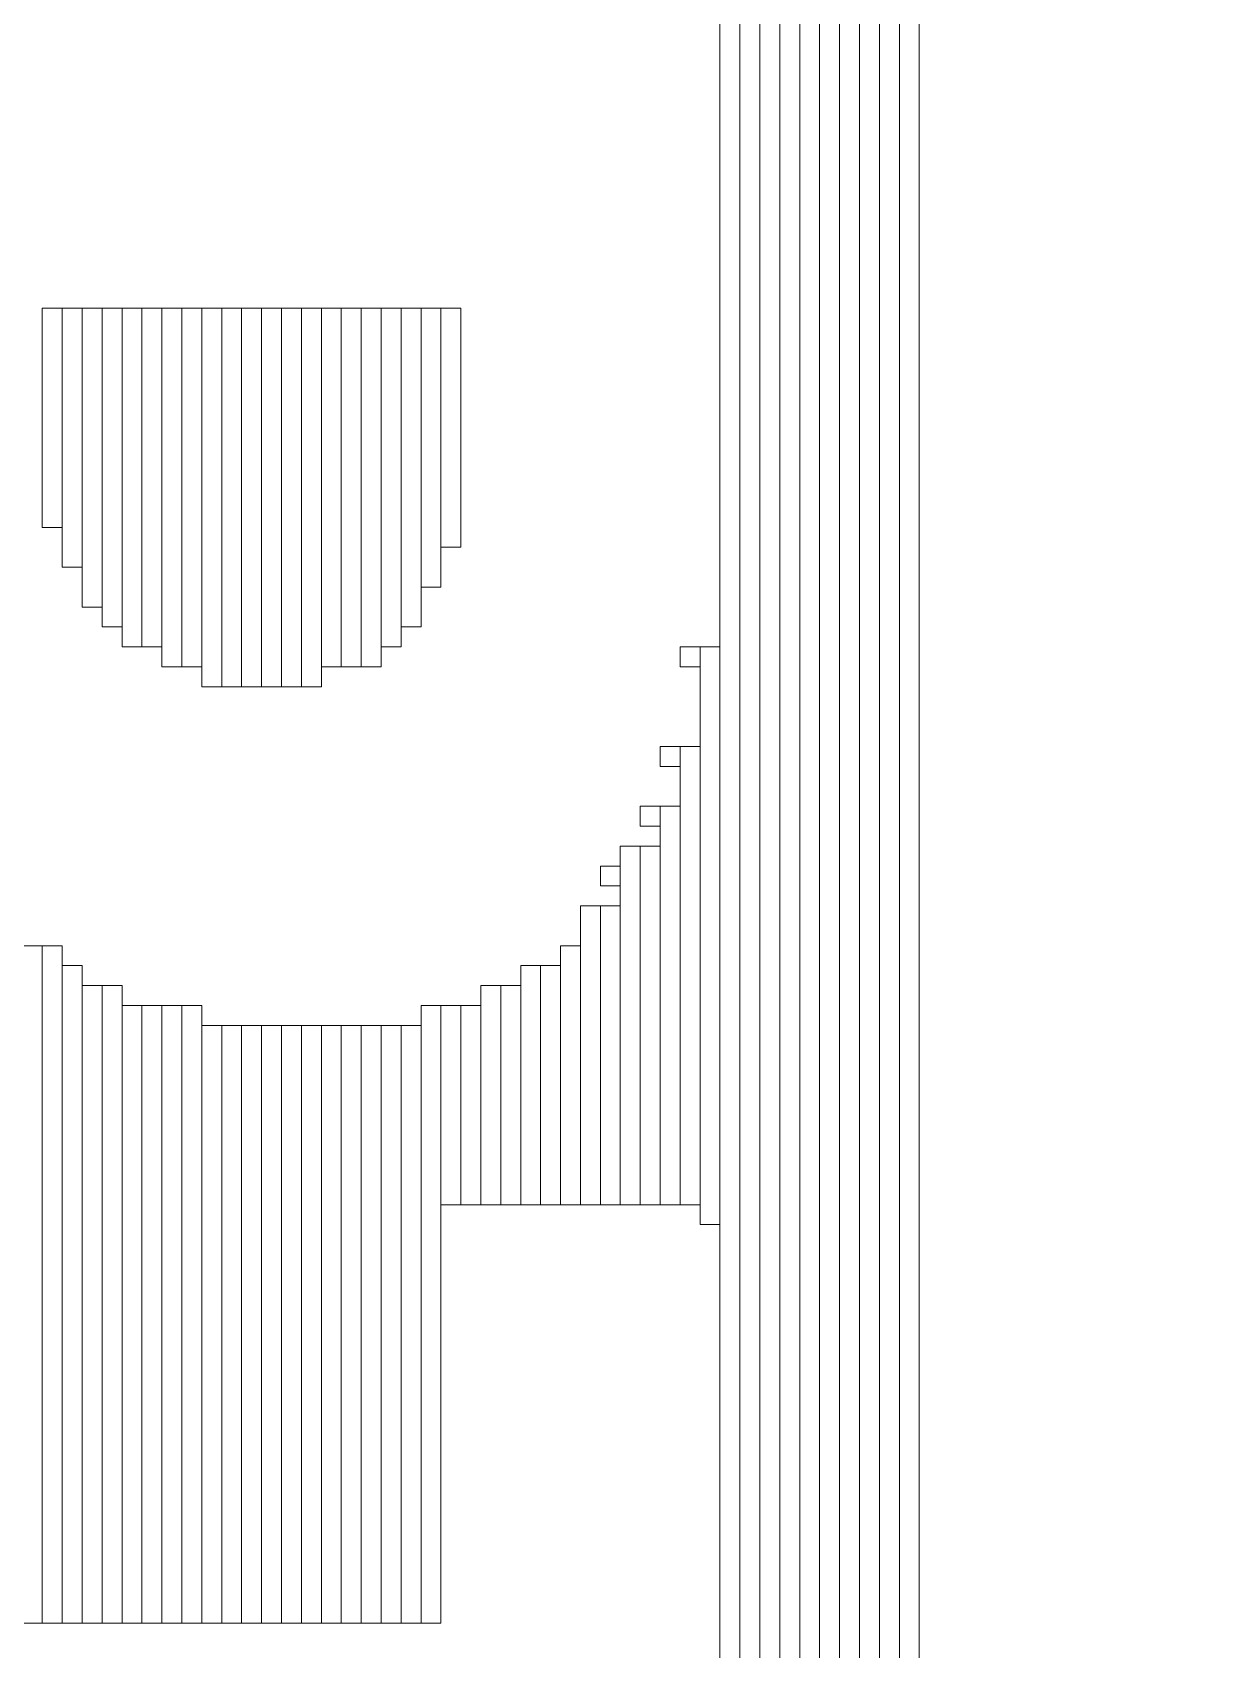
# Model space of a CAD drawing. Header units: millimetres. Extents: x -86 to 67, y -55 to 52.
# Drawn here: x -10.103 to -8.599, y 28.044 to 30.106 of the extents above; entities that cross this region are included whole.
import ezdxf

# ---------------------------------------------------------------- set-up
doc = ezdxf.new("R2010")
doc.units = ezdxf.units.MM
doc.header["$MEASUREMENT"] = 0
doc.layers.add('BG_OUTLINE', color=7, linetype='Continuous')
doc.layers.add('MA_PEN3', color=7, linetype='Continuous')

msp = doc.modelspace()

# ---------------------------------------------------------------- linework, layer by layer
at = {"layer": 'BG_OUTLINE', "color": 3, "lineweight": 9}
msp.add_open_spline([(-60.0926, 34.7331), (-60.0926, 34.7331), (63.7724, 34.7331), (63.7724, 34.7331), (63.7724, 34.7331), (64.585, 34.7336), (65.3646, 34.4113), (65.9396, 33.837), (65.9396, 33.837), (66.5146, 33.2627), (66.8379, 32.4797), (66.8384, 31.667), (66.8384, 31.667), (66.8384, 31.667), (66.8412, -52.28), (66.8412, -52.28), (66.8412, -52.28), (66.8412, -52.28), (66.8384, -52.1933), (66.8384, -52.1933), (66.8384, -52.1933), (66.8389, -53.006), (66.5166, -53.7856), (65.9424, -54.3606), (65.9424, -54.3606), (65.3681, -54.9356), (64.585, -55.2589), (63.7724, -55.2594), (63.7724, -55.2594), (63.7724, -55.2594), (-60.1869, -55.2594), (-60.1869, -55.2594), (-60.1869, -55.2594), (-60.1869, -55.2594), (-60.0853, -55.2518), (-60.0853, -55.2518), (-60.0853, -55.2518), (-60.8979, -55.2523), (-61.6775, -54.9299), (-62.2525, -54.3557), (-62.2525, -54.3557), (-62.8275, -53.7814), (-63.1508, -52.9984), (-63.1513, -52.1857), (-63.1513, -52.1857), (-63.1513, -52.1857), (-63.1587, 31.667), (-63.1587, 31.667), (-63.1587, 31.667), (-63.1592, 32.4797), (-62.8369, 33.2593), (-62.2626, 33.8343), (-62.2626, 33.8343), (-61.6883, 34.4093), (-60.9053, 34.7326), (-60.0926, 34.7331)], degree=3, knots=[0, 0, 0, 0, 0.071429, 0.071429, 0.071429, 0.071429, 0.142857, 0.142857, 0.142857, 0.142857, 0.214286, 0.214286, 0.214286, 0.214286, 0.285714, 0.285714, 0.285714, 0.285714, 0.357143, 0.357143, 0.357143, 0.357143, 0.428571, 0.428571, 0.428571, 0.428571, 0.5, 0.5, 0.5, 0.5, 0.571429, 0.571429, 0.571429, 0.571429, 0.642857, 0.642857, 0.642857, 0.642857, 0.714286, 0.714286, 0.714286, 0.714286, 0.785714, 0.785714, 0.785714, 0.785714, 0.857143, 0.857143, 0.857143, 0.857143, 0.928571, 0.928571, 0.928571, 0.928571, 1, 1, 1, 1], dxfattribs=at)
at = {"layer": 'MA_PEN3', "color": 5, "lineweight": 9}
for points in [[(-9.2269, 34.3772), (-9.2269, 34.3772), (-9.2015, 34.3772), (-9.2015, 34.3772), (-9.2015, 34.3772), (-9.2015, 34.3772), (-9.2015, 26.8588), (-9.2015, 26.8588), (-9.2015, 26.8588), (-9.2015, 26.8588), (-9.2269, 26.8588), (-9.2269, 26.8588), (-9.2269, 26.8588), (-9.2269, 26.8588), (-9.2269, 34.3772), (-9.2269, 34.3772)], [(-9.2015, 34.3772), (-9.2015, 34.3772), (-9.1761, 34.3772), (-9.1761, 34.3772), (-9.1761, 34.3772), (-9.1761, 34.3772), (-9.1761, 26.8588), (-9.1761, 26.8588), (-9.1761, 26.8588), (-9.1761, 26.8588), (-9.2015, 26.8588), (-9.2015, 26.8588), (-9.2015, 26.8588), (-9.2015, 26.8588), (-9.2015, 34.3772), (-9.2015, 34.3772)], [(-9.1761, 34.3772), (-9.1761, 34.3772), (-9.1507, 34.3772), (-9.1507, 34.3772), (-9.1507, 34.3772), (-9.1507, 34.3772), (-9.1507, 26.8588), (-9.1507, 26.8588), (-9.1507, 26.8588), (-9.1507, 26.8588), (-9.1761, 26.8588), (-9.1761, 26.8588), (-9.1761, 26.8588), (-9.1761, 26.8588), (-9.1761, 34.3772), (-9.1761, 34.3772)], [(-9.1507, 34.3772), (-9.1507, 34.3772), (-9.1253, 34.3772), (-9.1253, 34.3772), (-9.1253, 34.3772), (-9.1253, 34.3772), (-9.1253, 26.8588), (-9.1253, 26.8588), (-9.1253, 26.8588), (-9.1253, 26.8588), (-9.1507, 26.8588), (-9.1507, 26.8588), (-9.1507, 26.8588), (-9.1507, 26.8588), (-9.1507, 34.3772), (-9.1507, 34.3772)], [(-9.1253, 34.3772), (-9.1253, 34.3772), (-9.0999, 34.3772), (-9.0999, 34.3772), (-9.0999, 34.3772), (-9.0999, 34.3772), (-9.0999, 26.8588), (-9.0999, 26.8588), (-9.0999, 26.8588), (-9.0999, 26.8588), (-9.1253, 26.8588), (-9.1253, 26.8588), (-9.1253, 26.8588), (-9.1253, 26.8588), (-9.1253, 34.3772), (-9.1253, 34.3772)], [(-9.0999, 34.3772), (-9.0999, 34.3772), (-9.0745, 34.3772), (-9.0745, 34.3772), (-9.0745, 34.3772), (-9.0745, 34.3772), (-9.0745, 26.8588), (-9.0745, 26.8588), (-9.0745, 26.8588), (-9.0745, 26.8588), (-9.0999, 26.8588), (-9.0999, 26.8588), (-9.0999, 26.8588), (-9.0999, 26.8588), (-9.0999, 34.3772), (-9.0999, 34.3772)], [(-9.0745, 34.3772), (-9.0745, 34.3772), (-9.0491, 34.3772), (-9.0491, 34.3772), (-9.0491, 34.3772), (-9.0491, 34.3772), (-9.0491, 26.8588), (-9.0491, 26.8588), (-9.0491, 26.8588), (-9.0491, 26.8588), (-9.0745, 26.8588), (-9.0745, 26.8588), (-9.0745, 26.8588), (-9.0745, 26.8588), (-9.0745, 34.3772), (-9.0745, 34.3772)], [(-9.0491, 34.3772), (-9.0491, 34.3772), (-9.0237, 34.3772), (-9.0237, 34.3772), (-9.0237, 34.3772), (-9.0237, 34.3772), (-9.0237, 26.8588), (-9.0237, 26.8588), (-9.0237, 26.8588), (-9.0237, 26.8588), (-9.0491, 26.8588), (-9.0491, 26.8588), (-9.0491, 26.8588), (-9.0491, 26.8588), (-9.0491, 34.3772), (-9.0491, 34.3772)], [(-9.0237, 34.3772), (-9.0237, 34.3772), (-8.9983, 34.3772), (-8.9983, 34.3772), (-8.9983, 34.3772), (-8.9983, 34.3772), (-8.9983, 26.8588), (-8.9983, 26.8588), (-8.9983, 26.8588), (-8.9983, 26.8588), (-9.0237, 26.8588), (-9.0237, 26.8588), (-9.0237, 26.8588), (-9.0237, 26.8588), (-9.0237, 34.3772), (-9.0237, 34.3772)], [(-8.9983, 34.3772), (-8.9983, 34.3772), (-8.9729, 34.3772), (-8.9729, 34.3772), (-8.9729, 34.3772), (-8.9729, 34.3772), (-8.9729, 26.8588), (-8.9729, 26.8588), (-8.9729, 26.8588), (-8.9729, 26.8588), (-8.9983, 26.8588), (-8.9983, 26.8588), (-8.9983, 26.8588), (-8.9983, 26.8588), (-8.9983, 34.3772), (-8.9983, 34.3772)], [(-10.0905, 29.7544), (-10.0905, 29.7544), (-10.0651, 29.7544), (-10.0651, 29.7544), (-10.0651, 29.7544), (-10.0651, 29.7544), (-10.0651, 29.475), (-10.0651, 29.475), (-10.0651, 29.475), (-10.0651, 29.475), (-10.0905, 29.475), (-10.0905, 29.475), (-10.0905, 29.475), (-10.0905, 29.475), (-10.0905, 29.7544), (-10.0905, 29.7544)], [(-10.0651, 29.7544), (-10.0651, 29.7544), (-10.0397, 29.7544), (-10.0397, 29.7544), (-10.0397, 29.7544), (-10.0397, 29.7544), (-10.0397, 29.4242), (-10.0397, 29.4242), (-10.0397, 29.4242), (-10.0397, 29.4242), (-10.0651, 29.4242), (-10.0651, 29.4242), (-10.0651, 29.4242), (-10.0651, 29.4242), (-10.0651, 29.7544), (-10.0651, 29.7544)], [(-10.0397, 29.7544), (-10.0397, 29.7544), (-10.0143, 29.7544), (-10.0143, 29.7544), (-10.0143, 29.7544), (-10.0143, 29.7544), (-10.0143, 29.3734), (-10.0143, 29.3734), (-10.0143, 29.3734), (-10.0143, 29.3734), (-10.0397, 29.3734), (-10.0397, 29.3734), (-10.0397, 29.3734), (-10.0397, 29.3734), (-10.0397, 29.7544), (-10.0397, 29.7544)], [(-10.0143, 29.7544), (-10.0143, 29.7544), (-9.9889, 29.7544), (-9.9889, 29.7544), (-9.9889, 29.7544), (-9.9889, 29.7544), (-9.9889, 29.348), (-9.9889, 29.348), (-9.9889, 29.348), (-9.9889, 29.348), (-10.0143, 29.348), (-10.0143, 29.348), (-10.0143, 29.348), (-10.0143, 29.348), (-10.0143, 29.7544), (-10.0143, 29.7544)], [(-9.9889, 29.7544), (-9.9889, 29.7544), (-9.9635, 29.7544), (-9.9635, 29.7544), (-9.9635, 29.7544), (-9.9635, 29.7544), (-9.9635, 29.3226), (-9.9635, 29.3226), (-9.9635, 29.3226), (-9.9635, 29.3226), (-9.9889, 29.3226), (-9.9889, 29.3226), (-9.9889, 29.3226), (-9.9889, 29.3226), (-9.9889, 29.7544), (-9.9889, 29.7544)], [(-9.9635, 29.7544), (-9.9635, 29.7544), (-9.9381, 29.7544), (-9.9381, 29.7544), (-9.9381, 29.7544), (-9.9381, 29.7544), (-9.9381, 29.3226), (-9.9381, 29.3226), (-9.9381, 29.3226), (-9.9381, 29.3226), (-9.9635, 29.3226), (-9.9635, 29.3226), (-9.9635, 29.3226), (-9.9635, 29.3226), (-9.9635, 29.7544), (-9.9635, 29.7544)], [(-9.9381, 29.7544), (-9.9381, 29.7544), (-9.9127, 29.7544), (-9.9127, 29.7544), (-9.9127, 29.7544), (-9.9127, 29.7544), (-9.9127, 29.2972), (-9.9127, 29.2972), (-9.9127, 29.2972), (-9.9127, 29.2972), (-9.9381, 29.2972), (-9.9381, 29.2972), (-9.9381, 29.2972), (-9.9381, 29.2972), (-9.9381, 29.7544), (-9.9381, 29.7544)], [(-9.9127, 29.7544), (-9.9127, 29.7544), (-9.8873, 29.7544), (-9.8873, 29.7544), (-9.8873, 29.7544), (-9.8873, 29.7544), (-9.8873, 29.2972), (-9.8873, 29.2972), (-9.8873, 29.2972), (-9.8873, 29.2972), (-9.9127, 29.2972), (-9.9127, 29.2972), (-9.9127, 29.2972), (-9.9127, 29.2972), (-9.9127, 29.7544), (-9.9127, 29.7544)], [(-9.8873, 29.7544), (-9.8873, 29.7544), (-9.8619, 29.7544), (-9.8619, 29.7544), (-9.8619, 29.7544), (-9.8619, 29.7544), (-9.8619, 29.2718), (-9.8619, 29.2718), (-9.8619, 29.2718), (-9.8619, 29.2718), (-9.8873, 29.2718), (-9.8873, 29.2718), (-9.8873, 29.2718), (-9.8873, 29.2718), (-9.8873, 29.7544), (-9.8873, 29.7544)], [(-9.8619, 29.7544), (-9.8619, 29.7544), (-9.8365, 29.7544), (-9.8365, 29.7544), (-9.8365, 29.7544), (-9.8365, 29.7544), (-9.8365, 29.2718), (-9.8365, 29.2718), (-9.8365, 29.2718), (-9.8365, 29.2718), (-9.8619, 29.2718), (-9.8619, 29.2718), (-9.8619, 29.2718), (-9.8619, 29.2718), (-9.8619, 29.7544), (-9.8619, 29.7544)], [(-9.8365, 29.7544), (-9.8365, 29.7544), (-9.8111, 29.7544), (-9.8111, 29.7544), (-9.8111, 29.7544), (-9.8111, 29.7544), (-9.8111, 29.2718), (-9.8111, 29.2718), (-9.8111, 29.2718), (-9.8111, 29.2718), (-9.8365, 29.2718), (-9.8365, 29.2718), (-9.8365, 29.2718), (-9.8365, 29.2718), (-9.8365, 29.7544), (-9.8365, 29.7544)], [(-9.8111, 29.7544), (-9.8111, 29.7544), (-9.7857, 29.7544), (-9.7857, 29.7544), (-9.7857, 29.7544), (-9.7857, 29.7544), (-9.7857, 29.2718), (-9.7857, 29.2718), (-9.7857, 29.2718), (-9.7857, 29.2718), (-9.8111, 29.2718), (-9.8111, 29.2718), (-9.8111, 29.2718), (-9.8111, 29.2718), (-9.8111, 29.7544), (-9.8111, 29.7544)], [(-9.7857, 29.7544), (-9.7857, 29.7544), (-9.7603, 29.7544), (-9.7603, 29.7544), (-9.7603, 29.7544), (-9.7603, 29.7544), (-9.7603, 29.2718), (-9.7603, 29.2718), (-9.7603, 29.2718), (-9.7603, 29.2718), (-9.7857, 29.2718), (-9.7857, 29.2718), (-9.7857, 29.2718), (-9.7857, 29.2718), (-9.7857, 29.7544), (-9.7857, 29.7544)], [(-9.7603, 29.7544), (-9.7603, 29.7544), (-9.7349, 29.7544), (-9.7349, 29.7544), (-9.7349, 29.7544), (-9.7349, 29.7544), (-9.7349, 29.2718), (-9.7349, 29.2718), (-9.7349, 29.2718), (-9.7349, 29.2718), (-9.7603, 29.2718), (-9.7603, 29.2718), (-9.7603, 29.2718), (-9.7603, 29.2718), (-9.7603, 29.7544), (-9.7603, 29.7544)], [(-9.7349, 29.7544), (-9.7349, 29.7544), (-9.7095, 29.7544), (-9.7095, 29.7544), (-9.7095, 29.7544), (-9.7095, 29.7544), (-9.7095, 29.2972), (-9.7095, 29.2972), (-9.7095, 29.2972), (-9.7095, 29.2972), (-9.7349, 29.2972), (-9.7349, 29.2972), (-9.7349, 29.2972), (-9.7349, 29.2972), (-9.7349, 29.7544), (-9.7349, 29.7544)], [(-9.7095, 29.7544), (-9.7095, 29.7544), (-9.6841, 29.7544), (-9.6841, 29.7544), (-9.6841, 29.7544), (-9.6841, 29.7544), (-9.6841, 29.2972), (-9.6841, 29.2972), (-9.6841, 29.2972), (-9.6841, 29.2972), (-9.7095, 29.2972), (-9.7095, 29.2972), (-9.7095, 29.2972), (-9.7095, 29.2972), (-9.7095, 29.7544), (-9.7095, 29.7544)], [(-9.6841, 29.7544), (-9.6841, 29.7544), (-9.6587, 29.7544), (-9.6587, 29.7544), (-9.6587, 29.7544), (-9.6587, 29.7544), (-9.6587, 29.2972), (-9.6587, 29.2972), (-9.6587, 29.2972), (-9.6587, 29.2972), (-9.6841, 29.2972), (-9.6841, 29.2972), (-9.6841, 29.2972), (-9.6841, 29.2972), (-9.6841, 29.7544), (-9.6841, 29.7544)], [(-9.6587, 29.7544), (-9.6587, 29.7544), (-9.6333, 29.7544), (-9.6333, 29.7544), (-9.6333, 29.7544), (-9.6333, 29.7544), (-9.6333, 29.3226), (-9.6333, 29.3226), (-9.6333, 29.3226), (-9.6333, 29.3226), (-9.6587, 29.3226), (-9.6587, 29.3226), (-9.6587, 29.3226), (-9.6587, 29.3226), (-9.6587, 29.7544), (-9.6587, 29.7544)], [(-9.6333, 29.7544), (-9.6333, 29.7544), (-9.6079, 29.7544), (-9.6079, 29.7544), (-9.6079, 29.7544), (-9.6079, 29.7544), (-9.6079, 29.348), (-9.6079, 29.348), (-9.6079, 29.348), (-9.6079, 29.348), (-9.6333, 29.348), (-9.6333, 29.348), (-9.6333, 29.348), (-9.6333, 29.348), (-9.6333, 29.7544), (-9.6333, 29.7544)], [(-9.6079, 29.7544), (-9.6079, 29.7544), (-9.5825, 29.7544), (-9.5825, 29.7544), (-9.5825, 29.7544), (-9.5825, 29.7544), (-9.5825, 29.3988), (-9.5825, 29.3988), (-9.5825, 29.3988), (-9.5825, 29.3988), (-9.6079, 29.3988), (-9.6079, 29.3988), (-9.6079, 29.3988), (-9.6079, 29.3988), (-9.6079, 29.7544), (-9.6079, 29.7544)], [(-9.5825, 29.7544), (-9.5825, 29.7544), (-9.5571, 29.7544), (-9.5571, 29.7544), (-9.5571, 29.7544), (-9.5571, 29.7544), (-9.5571, 29.4496), (-9.5571, 29.4496), (-9.5571, 29.4496), (-9.5571, 29.4496), (-9.5825, 29.4496), (-9.5825, 29.4496), (-9.5825, 29.4496), (-9.5825, 29.4496), (-9.5825, 29.7544), (-9.5825, 29.7544)], [(-9.2777, 29.3226), (-9.2777, 29.3226), (-9.2523, 29.3226), (-9.2523, 29.3226), (-9.2523, 29.3226), (-9.2523, 29.3226), (-9.2523, 29.2972), (-9.2523, 29.2972), (-9.2523, 29.2972), (-9.2523, 29.2972), (-9.2777, 29.2972), (-9.2777, 29.2972), (-9.2777, 29.2972), (-9.2777, 29.2972), (-9.2777, 29.3226), (-9.2777, 29.3226)], [(-9.2523, 29.3226), (-9.2523, 29.3226), (-9.2269, 29.3226), (-9.2269, 29.3226), (-9.2269, 29.3226), (-9.2269, 29.3226), (-9.2269, 28.586), (-9.2269, 28.586), (-9.2269, 28.586), (-9.2269, 28.586), (-9.2523, 28.586), (-9.2523, 28.586), (-9.2523, 28.586), (-9.2523, 28.586), (-9.2523, 29.3226), (-9.2523, 29.3226)], [(-9.3031, 29.1956), (-9.3031, 29.1956), (-9.2777, 29.1956), (-9.2777, 29.1956), (-9.2777, 29.1956), (-9.2777, 29.1956), (-9.2777, 29.1702), (-9.2777, 29.1702), (-9.2777, 29.1702), (-9.2777, 29.1702), (-9.3031, 29.1702), (-9.3031, 29.1702), (-9.3031, 29.1702), (-9.3031, 29.1702), (-9.3031, 29.1956), (-9.3031, 29.1956)], [(-9.2777, 29.1956), (-9.2777, 29.1956), (-9.2523, 29.1956), (-9.2523, 29.1956), (-9.2523, 29.1956), (-9.2523, 29.1956), (-9.2523, 28.6114), (-9.2523, 28.6114), (-9.2523, 28.6114), (-9.2523, 28.6114), (-9.2777, 28.6114), (-9.2777, 28.6114), (-9.2777, 28.6114), (-9.2777, 28.6114), (-9.2777, 29.1956), (-9.2777, 29.1956)], [(-9.3285, 29.1194), (-9.3285, 29.1194), (-9.3031, 29.1194), (-9.3031, 29.1194), (-9.3031, 29.1194), (-9.3031, 29.1194), (-9.3031, 29.094), (-9.3031, 29.094), (-9.3031, 29.094), (-9.3031, 29.094), (-9.3285, 29.094), (-9.3285, 29.094), (-9.3285, 29.094), (-9.3285, 29.094), (-9.3285, 29.1194), (-9.3285, 29.1194)], [(-9.3031, 29.1194), (-9.3031, 29.1194), (-9.2777, 29.1194), (-9.2777, 29.1194), (-9.2777, 29.1194), (-9.2777, 29.1194), (-9.2777, 28.6114), (-9.2777, 28.6114), (-9.2777, 28.6114), (-9.2777, 28.6114), (-9.3031, 28.6114), (-9.3031, 28.6114), (-9.3031, 28.6114), (-9.3031, 28.6114), (-9.3031, 29.1194), (-9.3031, 29.1194)], [(-9.3539, 29.0686), (-9.3539, 29.0686), (-9.3285, 29.0686), (-9.3285, 29.0686), (-9.3285, 29.0686), (-9.3285, 29.0686), (-9.3285, 28.6114), (-9.3285, 28.6114), (-9.3285, 28.6114), (-9.3285, 28.6114), (-9.3539, 28.6114), (-9.3539, 28.6114), (-9.3539, 28.6114), (-9.3539, 28.6114), (-9.3539, 29.0686), (-9.3539, 29.0686)], [(-9.3285, 29.0686), (-9.3285, 29.0686), (-9.3031, 29.0686), (-9.3031, 29.0686), (-9.3031, 29.0686), (-9.3031, 29.0686), (-9.3031, 28.6114), (-9.3031, 28.6114), (-9.3031, 28.6114), (-9.3031, 28.6114), (-9.3285, 28.6114), (-9.3285, 28.6114), (-9.3285, 28.6114), (-9.3285, 28.6114), (-9.3285, 29.0686), (-9.3285, 29.0686)], [(-9.3793, 29.0432), (-9.3793, 29.0432), (-9.3539, 29.0432), (-9.3539, 29.0432), (-9.3539, 29.0432), (-9.3539, 29.0432), (-9.3539, 29.0178), (-9.3539, 29.0178), (-9.3539, 29.0178), (-9.3539, 29.0178), (-9.3793, 29.0178), (-9.3793, 29.0178), (-9.3793, 29.0178), (-9.3793, 29.0178), (-9.3793, 29.0432), (-9.3793, 29.0432)], [(-9.4047, 28.9924), (-9.4047, 28.9924), (-9.3793, 28.9924), (-9.3793, 28.9924), (-9.3793, 28.9924), (-9.3793, 28.9924), (-9.3793, 28.6114), (-9.3793, 28.6114), (-9.3793, 28.6114), (-9.3793, 28.6114), (-9.4047, 28.6114), (-9.4047, 28.6114), (-9.4047, 28.6114), (-9.4047, 28.6114), (-9.4047, 28.9924), (-9.4047, 28.9924)], [(-9.3793, 28.9924), (-9.3793, 28.9924), (-9.3539, 28.9924), (-9.3539, 28.9924), (-9.3539, 28.9924), (-9.3539, 28.9924), (-9.3539, 28.6114), (-9.3539, 28.6114), (-9.3539, 28.6114), (-9.3539, 28.6114), (-9.3793, 28.6114), (-9.3793, 28.6114), (-9.3793, 28.6114), (-9.3793, 28.6114), (-9.3793, 28.9924), (-9.3793, 28.9924)], [(-10.1159, 28.9416), (-10.1159, 28.9416), (-10.0905, 28.9416), (-10.0905, 28.9416), (-10.0905, 28.9416), (-10.0905, 28.9416), (-10.0905, 28.078), (-10.0905, 28.078), (-10.0905, 28.078), (-10.0905, 28.078), (-10.1159, 28.078), (-10.1159, 28.078), (-10.1159, 28.078), (-10.1159, 28.078), (-10.1159, 28.9416), (-10.1159, 28.9416)], [(-10.0905, 28.9416), (-10.0905, 28.9416), (-10.0651, 28.9416), (-10.0651, 28.9416), (-10.0651, 28.9416), (-10.0651, 28.9416), (-10.0651, 28.078), (-10.0651, 28.078), (-10.0651, 28.078), (-10.0651, 28.078), (-10.0905, 28.078), (-10.0905, 28.078), (-10.0905, 28.078), (-10.0905, 28.078), (-10.0905, 28.9416), (-10.0905, 28.9416)], [(-9.4301, 28.9416), (-9.4301, 28.9416), (-9.4047, 28.9416), (-9.4047, 28.9416), (-9.4047, 28.9416), (-9.4047, 28.9416), (-9.4047, 28.6114), (-9.4047, 28.6114), (-9.4047, 28.6114), (-9.4047, 28.6114), (-9.4301, 28.6114), (-9.4301, 28.6114), (-9.4301, 28.6114), (-9.4301, 28.6114), (-9.4301, 28.9416), (-9.4301, 28.9416)], [(-10.0651, 28.9162), (-10.0651, 28.9162), (-10.0397, 28.9162), (-10.0397, 28.9162), (-10.0397, 28.9162), (-10.0397, 28.9162), (-10.0397, 28.078), (-10.0397, 28.078), (-10.0397, 28.078), (-10.0397, 28.078), (-10.0651, 28.078), (-10.0651, 28.078), (-10.0651, 28.078), (-10.0651, 28.078), (-10.0651, 28.9162), (-10.0651, 28.9162)], [(-9.4809, 28.9162), (-9.4809, 28.9162), (-9.4555, 28.9162), (-9.4555, 28.9162), (-9.4555, 28.9162), (-9.4555, 28.9162), (-9.4555, 28.6114), (-9.4555, 28.6114), (-9.4555, 28.6114), (-9.4555, 28.6114), (-9.4809, 28.6114), (-9.4809, 28.6114), (-9.4809, 28.6114), (-9.4809, 28.6114), (-9.4809, 28.9162), (-9.4809, 28.9162)], [(-9.4555, 28.9162), (-9.4555, 28.9162), (-9.4301, 28.9162), (-9.4301, 28.9162), (-9.4301, 28.9162), (-9.4301, 28.9162), (-9.4301, 28.6114), (-9.4301, 28.6114), (-9.4301, 28.6114), (-9.4301, 28.6114), (-9.4555, 28.6114), (-9.4555, 28.6114), (-9.4555, 28.6114), (-9.4555, 28.6114), (-9.4555, 28.9162), (-9.4555, 28.9162)], [(-10.0397, 28.8908), (-10.0397, 28.8908), (-10.0143, 28.8908), (-10.0143, 28.8908), (-10.0143, 28.8908), (-10.0143, 28.8908), (-10.0143, 28.078), (-10.0143, 28.078), (-10.0143, 28.078), (-10.0143, 28.078), (-10.0397, 28.078), (-10.0397, 28.078), (-10.0397, 28.078), (-10.0397, 28.078), (-10.0397, 28.8908), (-10.0397, 28.8908)], [(-10.0143, 28.8908), (-10.0143, 28.8908), (-9.9889, 28.8908), (-9.9889, 28.8908), (-9.9889, 28.8908), (-9.9889, 28.8908), (-9.9889, 28.078), (-9.9889, 28.078), (-9.9889, 28.078), (-9.9889, 28.078), (-10.0143, 28.078), (-10.0143, 28.078), (-10.0143, 28.078), (-10.0143, 28.078), (-10.0143, 28.8908), (-10.0143, 28.8908)], [(-9.5317, 28.8908), (-9.5317, 28.8908), (-9.5063, 28.8908), (-9.5063, 28.8908), (-9.5063, 28.8908), (-9.5063, 28.8908), (-9.5063, 28.6114), (-9.5063, 28.6114), (-9.5063, 28.6114), (-9.5063, 28.6114), (-9.5317, 28.6114), (-9.5317, 28.6114), (-9.5317, 28.6114), (-9.5317, 28.6114), (-9.5317, 28.8908), (-9.5317, 28.8908)], [(-9.5063, 28.8908), (-9.5063, 28.8908), (-9.4809, 28.8908), (-9.4809, 28.8908), (-9.4809, 28.8908), (-9.4809, 28.8908), (-9.4809, 28.6114), (-9.4809, 28.6114), (-9.4809, 28.6114), (-9.4809, 28.6114), (-9.5063, 28.6114), (-9.5063, 28.6114), (-9.5063, 28.6114), (-9.5063, 28.6114), (-9.5063, 28.8908), (-9.5063, 28.8908)], [(-9.9889, 28.8654), (-9.9889, 28.8654), (-9.9635, 28.8654), (-9.9635, 28.8654), (-9.9635, 28.8654), (-9.9635, 28.8654), (-9.9635, 28.078), (-9.9635, 28.078), (-9.9635, 28.078), (-9.9635, 28.078), (-9.9889, 28.078), (-9.9889, 28.078), (-9.9889, 28.078), (-9.9889, 28.078), (-9.9889, 28.8654), (-9.9889, 28.8654)], [(-9.9635, 28.8654), (-9.9635, 28.8654), (-9.9381, 28.8654), (-9.9381, 28.8654), (-9.9381, 28.8654), (-9.9381, 28.8654), (-9.9381, 28.078), (-9.9381, 28.078), (-9.9381, 28.078), (-9.9381, 28.078), (-9.9635, 28.078), (-9.9635, 28.078), (-9.9635, 28.078), (-9.9635, 28.078), (-9.9635, 28.8654), (-9.9635, 28.8654)], [(-9.9381, 28.8654), (-9.9381, 28.8654), (-9.9127, 28.8654), (-9.9127, 28.8654), (-9.9127, 28.8654), (-9.9127, 28.8654), (-9.9127, 28.078), (-9.9127, 28.078), (-9.9127, 28.078), (-9.9127, 28.078), (-9.9381, 28.078), (-9.9381, 28.078), (-9.9381, 28.078), (-9.9381, 28.078), (-9.9381, 28.8654), (-9.9381, 28.8654)], [(-9.9127, 28.8654), (-9.9127, 28.8654), (-9.8873, 28.8654), (-9.8873, 28.8654), (-9.8873, 28.8654), (-9.8873, 28.8654), (-9.8873, 28.078), (-9.8873, 28.078), (-9.8873, 28.078), (-9.8873, 28.078), (-9.9127, 28.078), (-9.9127, 28.078), (-9.9127, 28.078), (-9.9127, 28.078), (-9.9127, 28.8654), (-9.9127, 28.8654)], [(-9.6079, 28.8654), (-9.6079, 28.8654), (-9.5825, 28.8654), (-9.5825, 28.8654), (-9.5825, 28.8654), (-9.5825, 28.8654), (-9.5825, 28.078), (-9.5825, 28.078), (-9.5825, 28.078), (-9.5825, 28.078), (-9.6079, 28.078), (-9.6079, 28.078), (-9.6079, 28.078), (-9.6079, 28.078), (-9.6079, 28.8654), (-9.6079, 28.8654)], [(-9.5825, 28.8654), (-9.5825, 28.8654), (-9.5571, 28.8654), (-9.5571, 28.8654), (-9.5571, 28.8654), (-9.5571, 28.8654), (-9.5571, 28.6114), (-9.5571, 28.6114), (-9.5571, 28.6114), (-9.5571, 28.6114), (-9.5825, 28.6114), (-9.5825, 28.6114), (-9.5825, 28.6114), (-9.5825, 28.6114), (-9.5825, 28.8654), (-9.5825, 28.8654)], [(-9.5571, 28.8654), (-9.5571, 28.8654), (-9.5317, 28.8654), (-9.5317, 28.8654), (-9.5317, 28.8654), (-9.5317, 28.8654), (-9.5317, 28.6114), (-9.5317, 28.6114), (-9.5317, 28.6114), (-9.5317, 28.6114), (-9.5571, 28.6114), (-9.5571, 28.6114), (-9.5571, 28.6114), (-9.5571, 28.6114), (-9.5571, 28.8654), (-9.5571, 28.8654)], [(-9.8873, 28.84), (-9.8873, 28.84), (-9.8619, 28.84), (-9.8619, 28.84), (-9.8619, 28.84), (-9.8619, 28.84), (-9.8619, 28.078), (-9.8619, 28.078), (-9.8619, 28.078), (-9.8619, 28.078), (-9.8873, 28.078), (-9.8873, 28.078), (-9.8873, 28.078), (-9.8873, 28.078), (-9.8873, 28.84), (-9.8873, 28.84)], [(-9.8619, 28.84), (-9.8619, 28.84), (-9.8365, 28.84), (-9.8365, 28.84), (-9.8365, 28.84), (-9.8365, 28.84), (-9.8365, 28.078), (-9.8365, 28.078), (-9.8365, 28.078), (-9.8365, 28.078), (-9.8619, 28.078), (-9.8619, 28.078), (-9.8619, 28.078), (-9.8619, 28.078), (-9.8619, 28.84), (-9.8619, 28.84)], [(-9.8365, 28.84), (-9.8365, 28.84), (-9.8111, 28.84), (-9.8111, 28.84), (-9.8111, 28.84), (-9.8111, 28.84), (-9.8111, 28.078), (-9.8111, 28.078), (-9.8111, 28.078), (-9.8111, 28.078), (-9.8365, 28.078), (-9.8365, 28.078), (-9.8365, 28.078), (-9.8365, 28.078), (-9.8365, 28.84), (-9.8365, 28.84)], [(-9.8111, 28.84), (-9.8111, 28.84), (-9.7857, 28.84), (-9.7857, 28.84), (-9.7857, 28.84), (-9.7857, 28.84), (-9.7857, 28.078), (-9.7857, 28.078), (-9.7857, 28.078), (-9.7857, 28.078), (-9.8111, 28.078), (-9.8111, 28.078), (-9.8111, 28.078), (-9.8111, 28.078), (-9.8111, 28.84), (-9.8111, 28.84)], [(-9.7857, 28.84), (-9.7857, 28.84), (-9.7603, 28.84), (-9.7603, 28.84), (-9.7603, 28.84), (-9.7603, 28.84), (-9.7603, 28.078), (-9.7603, 28.078), (-9.7603, 28.078), (-9.7603, 28.078), (-9.7857, 28.078), (-9.7857, 28.078), (-9.7857, 28.078), (-9.7857, 28.078), (-9.7857, 28.84), (-9.7857, 28.84)], [(-9.7603, 28.84), (-9.7603, 28.84), (-9.7349, 28.84), (-9.7349, 28.84), (-9.7349, 28.84), (-9.7349, 28.84), (-9.7349, 28.078), (-9.7349, 28.078), (-9.7349, 28.078), (-9.7349, 28.078), (-9.7603, 28.078), (-9.7603, 28.078), (-9.7603, 28.078), (-9.7603, 28.078), (-9.7603, 28.84), (-9.7603, 28.84)], [(-9.7349, 28.84), (-9.7349, 28.84), (-9.7095, 28.84), (-9.7095, 28.84), (-9.7095, 28.84), (-9.7095, 28.84), (-9.7095, 28.078), (-9.7095, 28.078), (-9.7095, 28.078), (-9.7095, 28.078), (-9.7349, 28.078), (-9.7349, 28.078), (-9.7349, 28.078), (-9.7349, 28.078), (-9.7349, 28.84), (-9.7349, 28.84)], [(-9.7095, 28.84), (-9.7095, 28.84), (-9.6841, 28.84), (-9.6841, 28.84), (-9.6841, 28.84), (-9.6841, 28.84), (-9.6841, 28.078), (-9.6841, 28.078), (-9.6841, 28.078), (-9.6841, 28.078), (-9.7095, 28.078), (-9.7095, 28.078), (-9.7095, 28.078), (-9.7095, 28.078), (-9.7095, 28.84), (-9.7095, 28.84)], [(-9.6841, 28.84), (-9.6841, 28.84), (-9.6587, 28.84), (-9.6587, 28.84), (-9.6587, 28.84), (-9.6587, 28.84), (-9.6587, 28.078), (-9.6587, 28.078), (-9.6587, 28.078), (-9.6587, 28.078), (-9.6841, 28.078), (-9.6841, 28.078), (-9.6841, 28.078), (-9.6841, 28.078), (-9.6841, 28.84), (-9.6841, 28.84)], [(-9.6587, 28.84), (-9.6587, 28.84), (-9.6333, 28.84), (-9.6333, 28.84), (-9.6333, 28.84), (-9.6333, 28.84), (-9.6333, 28.078), (-9.6333, 28.078), (-9.6333, 28.078), (-9.6333, 28.078), (-9.6587, 28.078), (-9.6587, 28.078), (-9.6587, 28.078), (-9.6587, 28.078), (-9.6587, 28.84), (-9.6587, 28.84)], [(-9.6333, 28.84), (-9.6333, 28.84), (-9.6079, 28.84), (-9.6079, 28.84), (-9.6079, 28.84), (-9.6079, 28.84), (-9.6079, 28.078), (-9.6079, 28.078), (-9.6079, 28.078), (-9.6079, 28.078), (-9.6333, 28.078), (-9.6333, 28.078), (-9.6333, 28.078), (-9.6333, 28.078), (-9.6333, 28.84), (-9.6333, 28.84)]]:
    msp.add_open_spline(points, degree=3, knots=[0, 0, 0, 0, 0.25, 0.25, 0.25, 0.25, 0.5, 0.5, 0.5, 0.5, 0.75, 0.75, 0.75, 0.75, 1, 1, 1, 1], dxfattribs=at)

doc.saveas('drawing.dxf')
